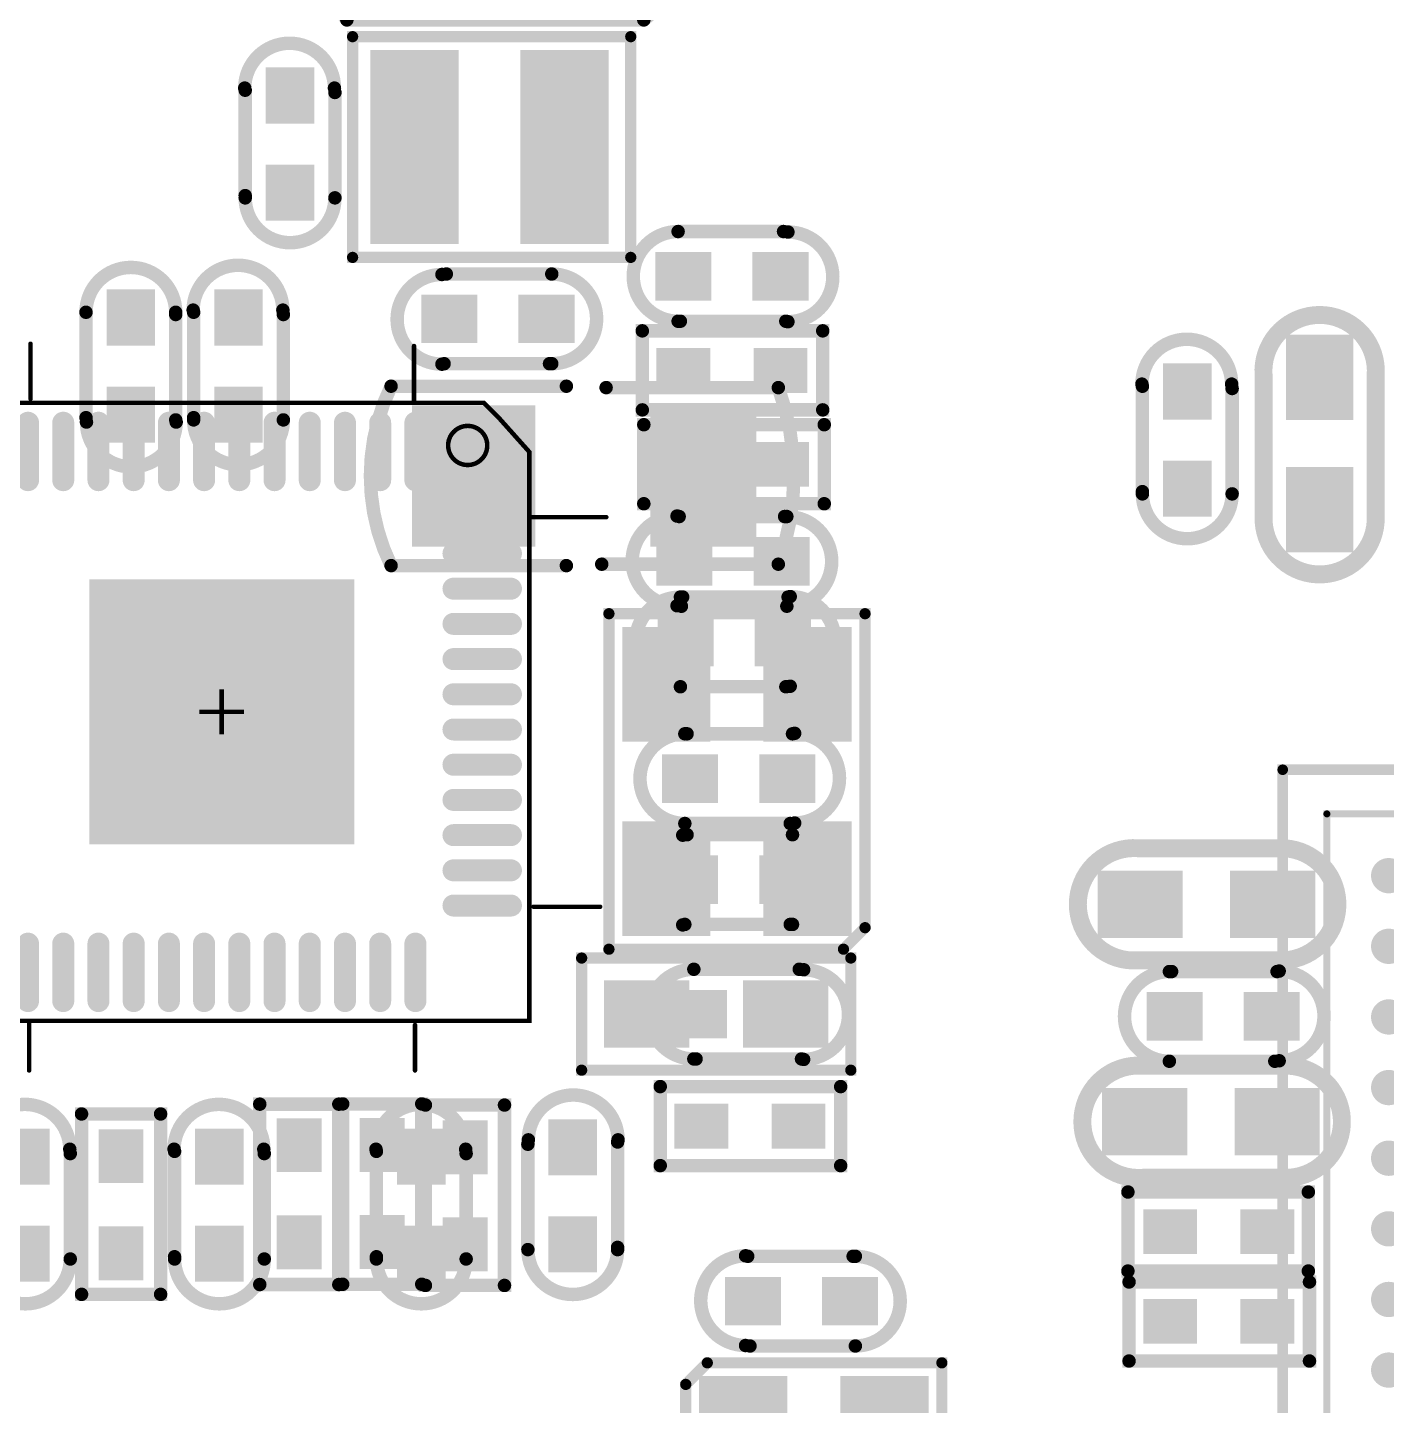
# Model space of a CAD drawing. Extents: x 68 to 180, y 55 to 144.
# Drawn here: x 100.83 to 116.22, y 100.97 to 116.57 of the extents above; entities that cross this region are included whole.
import ezdxf

# ---------------------------------------------------------------- set-up
doc = ezdxf.new("R2010")
doc.units = 0
doc.header["$MEASUREMENT"] = 0
doc.layers.get('0').update_dxf_attribs({"linetype": 'CONTINUOUS'})
for name, color, linetype in [('DRIL_NPLTE_THRU_01', 16, 'CONTINUOUS'), ('DRIL_NPLTE_THRU_02', 4, 'CONTINUOUS'), ('DRIL_NPLTE_THRU_03', 96, 'CONTINUOUS'), ('DRIL_NPLTE_THRU_04', 136, 'CONTINUOUS'), ('DRIL_NPLTE_THRU_05', 34, 'CONTINUOUS'), ('DRIL_NPLTE_THRU_06', 176, 'CONTINUOUS'), ('DRIL_PLTE_THRU_01', 16, 'CONTINUOUS'), ('DRIL_PLTE_THRU_02', 4, 'CONTINUOUS'), ('DRIL_PLTE_THRU_03', 96, 'CONTINUOUS'), ('DRIL_PLTE_THRU_04', 136, 'CONTINUOUS'), ('DRIL_PLTE_THRU_05', 34, 'CONTINUOUS'), ('DRIL_PLTE_THRU_06', 176, 'CONTINUOUS'), ('DRIL_SYMBOL', 2, 'CONTINUOUS'), ('PADS_BOT', 5, 'CONTINUOUS'), ('PADS_INNER', 1, 'CONTINUOUS'), ('PADS_TOP', 1, 'CONTINUOUS'), ('PART_BOT_2DLINE_00', 253, 'CONTINUOUS'), ('PART_TOP_2DLINE_00', 67, 'CONTINUOUS'), ('PART_TOP_2DLINE_01', 67, 'CONTINUOUS')]:
    doc.layers.add(name, color=color, linetype=linetype)

# ---------------------------------------------------------------- blocks, each defined once
blk = doc.blocks.new('SMOOTH_0$08001')
at = {"const_width": 0.040005}
blk.add_lwpolyline([(-0.020002, 0, 1), (0.020002, 0, 1)], format="xyb", close=True, dxfattribs=at)
blk = doc.blocks.new('SMOOTH_0$12')
at = {"const_width": 0.06}
blk.add_lwpolyline([(-0.03, 0, 1), (0.03, 0, 1)], format="xyb", close=True, dxfattribs=at)
blk = doc.blocks.new('PART_BODY_TOP_5730')
at = {"layer": 'PART_TOP_2DLINE_00', "const_width": 0.12}
blk.add_lwpolyline([(-10, 10), (10, 10), (10, -10), (-10, -10)], close=True, dxfattribs=at)
at = {"layer": 'PART_TOP_2DLINE_01', "const_width": 0.08}
blk.add_lwpolyline([(-9.5, -9.5), (-9.5, 9.5), (9.5, 9.5), (9.5, -9.5)], close=True, dxfattribs=at)
at = {"layer": 'PART_TOP_2DLINE_00'}
blk.add_blockref('SMOOTH_0$12', (10, -10), dxfattribs=at)
at = {"layer": 'PART_TOP_2DLINE_01'}
blk.add_blockref('SMOOTH_0$08001', (9.5, -9.5), dxfattribs=at)
blk = doc.blocks.new('DRIL_HOLE_0')
blk.add_lwpolyline([(0, 0, 1), (0, 0, 1)], format="xyb", close=True)
blk = doc.blocks.new('PAD_0')
blk.add_lwpolyline([(0, 0, 1), (0, 0, 1)], format="xyb", close=True)
blk = doc.blocks.new('PAD_2')
at = {"const_width": 0.2}
blk.add_lwpolyline([(0, -0.1, 1), (0, 0.1, 1)], format="xyb", close=True, dxfattribs=at)
blk = doc.blocks.new('STK_TOP_13')
at = {"layer": 'DRIL_NPLTE_THRU_01'}
blk.add_blockref('DRIL_HOLE_0', (0, 0), dxfattribs=at)
at = {"layer": 'DRIL_NPLTE_THRU_02'}
blk.add_blockref('DRIL_HOLE_0', (0, 0), dxfattribs=at)
at = {"layer": 'DRIL_NPLTE_THRU_03'}
blk.add_blockref('DRIL_HOLE_0', (0, 0), dxfattribs=at)
at = {"layer": 'DRIL_NPLTE_THRU_04'}
blk.add_blockref('DRIL_HOLE_0', (0, 0), dxfattribs=at)
at = {"layer": 'DRIL_NPLTE_THRU_05'}
blk.add_blockref('DRIL_HOLE_0', (0, 0), dxfattribs=at)
at = {"layer": 'DRIL_NPLTE_THRU_06'}
blk.add_blockref('DRIL_HOLE_0', (0, 0), dxfattribs=at)
at = {"layer": 'PADS_BOT'}
blk.add_blockref('PAD_0', (0, 0), dxfattribs=at)
at = {"layer": 'PADS_INNER'}
blk.add_blockref('PAD_0', (0, 0), dxfattribs=at)
at = {"layer": 'PADS_TOP'}
blk.add_blockref('PAD_2', (0, 0), dxfattribs=at)
blk = doc.blocks.new('SYM_TOP_13')
for name, p in [('PART_BODY_TOP_5730', (0, 0)), ('STK_TOP_13', (8.8, -3.2)), ('STK_TOP_13', (8.8, -4)), ('STK_TOP_13', (8.8, -4.8)), ('STK_TOP_13', (8.8, -5.6)), ('STK_TOP_13', (8.8, -6.4)), ('STK_TOP_13', (8.8, -7.2)), ('STK_TOP_13', (8.8, -8)), ('STK_TOP_13', (8.8, -8.8))]:
    blk.add_blockref(name, p)
blk = doc.blocks.new('PART_TOP_11')
blk.add_blockref('SYM_TOP_13', (0, 0))
blk = doc.blocks.new('SMOOTH_0$2032')
at = {"const_width": 0.1016}
blk.add_lwpolyline([(-0.0508, 0, 1), (0.0508, 0, 1)], format="xyb", close=True, dxfattribs=at)
blk = doc.blocks.new('PART_BODY_BOT_5734')
at = {"layer": 'PART_BOT_2DLINE_00', "const_width": 0.2032}
blk.add_lwpolyline([(-0.025146, 0.635), (1.575054, 0.635, -1.036434944), (1.575054, -0.635), (-0.025146, -0.635, -1.07236871)], format="xyb", close=True, dxfattribs=at)
at = {"layer": 'PART_BOT_2DLINE_00'}
for p in [(-0.025146, 0.635), (1.575054, 0.635), (-0.025146, -0.635), (1.575054, -0.635)]:
    blk.add_blockref('SMOOTH_0$2032', p, dxfattribs=at)
blk = doc.blocks.new('PAD_7')
at = {"const_width": 0.762}
blk.add_lwpolyline([(-0.4826, 0), (0.4826, 0)], dxfattribs=at)
blk = doc.blocks.new('STK_BOT_19')
at = {"layer": 'DRIL_PLTE_THRU_01'}
blk.add_blockref('DRIL_HOLE_0', (0, 0), dxfattribs=at)
at = {"layer": 'DRIL_PLTE_THRU_02'}
blk.add_blockref('DRIL_HOLE_0', (0, 0), dxfattribs=at)
at = {"layer": 'DRIL_PLTE_THRU_03'}
blk.add_blockref('DRIL_HOLE_0', (0, 0), dxfattribs=at)
at = {"layer": 'DRIL_PLTE_THRU_04'}
blk.add_blockref('DRIL_HOLE_0', (0, 0), dxfattribs=at)
at = {"layer": 'DRIL_PLTE_THRU_05'}
blk.add_blockref('DRIL_HOLE_0', (0, 0), dxfattribs=at)
at = {"layer": 'DRIL_PLTE_THRU_06'}
blk.add_blockref('DRIL_HOLE_0', (0, 0), dxfattribs=at)
at = {"layer": 'PADS_BOT'}
blk.add_blockref('PAD_7', (0, 0), dxfattribs=at)
at = {"layer": 'PADS_INNER'}
blk.add_blockref('PAD_0', (0, 0), dxfattribs=at)
at = {"layer": 'PADS_TOP'}
blk.add_blockref('PAD_0', (0, 0), dxfattribs=at)
blk = doc.blocks.new('SYM_BOT_17')
for name, p in [('PART_BODY_BOT_5734', (0, 0)), ('STK_BOT_19', (0, 0)), ('STK_BOT_19', (1.500124, 0))]:
    blk.add_blockref(name, p)
blk = doc.blocks.new('PART_BOT_30')
blk.add_blockref('SYM_BOT_17', (0, 0))
blk = doc.blocks.new('PART_BOT_48')
blk.add_blockref('SYM_BOT_17', (0, 0))
blk = doc.blocks.new('SMOOTH_0$1524')
at = {"const_width": 0.0762}
blk.add_lwpolyline([(-0.0381, 0, 1), (0.0381, 0, 1)], format="xyb", close=True, dxfattribs=at)
blk = doc.blocks.new('PART_BODY_BOT_5737')
at = {"layer": 'PART_BOT_2DLINE_00', "const_width": 0.1524}
blk.add_lwpolyline([(-1.750822, 0.96266), (1.61183, 0.96266, -0.486113236), (1.61183, -0.94234), (-1.750822, -0.94234, -0.348726164)], format="xyb", close=True, dxfattribs=at)
at = {"layer": 'PART_BOT_2DLINE_00'}
for p in [(-1.750822, 0.96266), (1.61183, 0.96266), (-1.750822, -0.94234), (1.61183, -0.94234)]:
    blk.add_blockref('SMOOTH_0$1524', p, dxfattribs=at)
blk = doc.blocks.new('PAD_8')
at = {"const_width": 0.999998}
blk.add_lwpolyline([(-0.649986, 0), (0.649986, 0)], dxfattribs=at)
blk = doc.blocks.new('STK_BOT_21')
at = {"layer": 'DRIL_PLTE_THRU_01'}
blk.add_blockref('DRIL_HOLE_0', (0, 0), dxfattribs=at)
at = {"layer": 'DRIL_PLTE_THRU_02'}
blk.add_blockref('DRIL_HOLE_0', (0, 0), dxfattribs=at)
at = {"layer": 'DRIL_PLTE_THRU_03'}
blk.add_blockref('DRIL_HOLE_0', (0, 0), dxfattribs=at)
at = {"layer": 'DRIL_PLTE_THRU_04'}
blk.add_blockref('DRIL_HOLE_0', (0, 0), dxfattribs=at)
at = {"layer": 'DRIL_PLTE_THRU_05'}
blk.add_blockref('DRIL_HOLE_0', (0, 0), dxfattribs=at)
at = {"layer": 'DRIL_PLTE_THRU_06'}
blk.add_blockref('DRIL_HOLE_0', (0, 0), dxfattribs=at)
at = {"layer": 'PADS_BOT', "rotation": 90}
blk.add_blockref('PAD_8', (0, 0), dxfattribs=at)
at = {"layer": 'PADS_INNER'}
blk.add_blockref('PAD_0', (0, 0), dxfattribs=at)
at = {"layer": 'PADS_TOP'}
blk.add_blockref('PAD_0', (0, 0), dxfattribs=at)
blk = doc.blocks.new('SYM_BOT_20')
for name, p in [('STK_BOT_21', (-1.050036, 0.004572)), ('STK_BOT_21', (1.050036, 0.004572)), ('PART_BODY_BOT_5737', (0, 0))]:
    blk.add_blockref(name, p)
blk = doc.blocks.new('PART_BOT_54')
blk.add_blockref('SYM_BOT_20', (0, 0))
blk = doc.blocks.new('SMOOTH_0$127')
at = {"const_width": 0.0635}
blk.add_lwpolyline([(-0.03175, 0, 1), (0.03175, 0, 1)], format="xyb", close=True, dxfattribs=at)
blk = doc.blocks.new('PART_BODY_BOT_5740')
at = {"layer": 'PART_BOT_2DLINE_00', "const_width": 0.127}
blk.add_lwpolyline([(-1.6, 1.25), (1.55, 1.25), (1.55, -1.25), (-1.6, -1.25)], close=True, dxfattribs=at)
at = {"layer": 'PART_BOT_2DLINE_00'}
for p in [(-1.6, 1.25), (1.55, 1.25), (-1.6, -1.25), (1.55, -1.25)]:
    blk.add_blockref('SMOOTH_0$127', p, dxfattribs=at)
blk = doc.blocks.new('PAD_9')
at = {"const_width": 1}
blk.add_lwpolyline([(-1.1, 0), (1.1, 0)], dxfattribs=at)
blk = doc.blocks.new('STK_BOT_25')
at = {"layer": 'DRIL_NPLTE_THRU_01'}
blk.add_blockref('DRIL_HOLE_0', (0, 0), dxfattribs=at)
at = {"layer": 'DRIL_NPLTE_THRU_02'}
blk.add_blockref('DRIL_HOLE_0', (0, 0), dxfattribs=at)
at = {"layer": 'DRIL_NPLTE_THRU_03'}
blk.add_blockref('DRIL_HOLE_0', (0, 0), dxfattribs=at)
at = {"layer": 'DRIL_NPLTE_THRU_04'}
blk.add_blockref('DRIL_HOLE_0', (0, 0), dxfattribs=at)
at = {"layer": 'DRIL_NPLTE_THRU_05'}
blk.add_blockref('DRIL_HOLE_0', (0, 0), dxfattribs=at)
at = {"layer": 'DRIL_NPLTE_THRU_06'}
blk.add_blockref('DRIL_HOLE_0', (0, 0), dxfattribs=at)
at = {"layer": 'PADS_BOT', "rotation": 90}
blk.add_blockref('PAD_9', (0, 0), dxfattribs=at)
at = {"layer": 'PADS_INNER'}
blk.add_blockref('PAD_0', (0, 0), dxfattribs=at)
at = {"layer": 'PADS_TOP'}
blk.add_blockref('PAD_0', (0, 0), dxfattribs=at)
blk = doc.blocks.new('SYM_BOT_23')
for name, p in [('STK_BOT_25', (-0.85, 0)), ('STK_BOT_25', (0.85, 0)), ('PART_BODY_BOT_5740', (0, 0))]:
    blk.add_blockref(name, p)
blk = doc.blocks.new('PART_BOT_56')
blk.add_blockref('SYM_BOT_23', (0, 0))
blk = doc.blocks.new('SMOOTH_0$0508')
at = {"const_width": 0.0254}
blk.add_lwpolyline([(-0.0127, 0, 1), (0.0127, 0, 1)], format="xyb", close=True, dxfattribs=at)
blk = doc.blocks.new('PART_BODY_TOP_5766')
at = {"layer": 'PART_TOP_2DLINE_00', "const_width": 0.0508}
for points in [[(-2.189, 3.545), (-2.189, 4.061)], [(2.181, 3.534), (2.181, 4.061)], [(-3.532, 2.207), (-4.286, 2.207)], [(3.491, 2.206), (4.237, 2.206)], [(-3.509, -2.206), (-4.355, -2.206)], [(3.567, -2.236), (4.288, -2.236)], [(-2.178, -3.505), (-2.178, -4.144)], [(2.165, -3.546), (2.165, -4.17)]]:
    blk.add_lwpolyline(points, dxfattribs=at)
blk.add_lwpolyline([(-2.969, -3.5), (3.5, -3.5), (3.5, 3.5), (-3.483, 3.5), (-3.483, -2.945), (-3.139, -3.33)], close=True, dxfattribs=at)
blk.add_lwpolyline([(-3.007, -3.018, 1), (-2.564, -3.018, 1)], format="xyb", close=True, dxfattribs=at)
at = {"layer": 'PART_TOP_2DLINE_00'}
for p in [(-2.189, 4.061), (2.181, 4.061), (-3.483, 3.5), (-2.189, 3.545), (2.181, 3.534), (3.5, 3.5), (-4.286, 2.207), (-3.532, 2.207), (3.491, 2.206), (4.237, 2.206), (-4.355, -2.206), (-3.509, -2.206), (3.567, -2.236), (4.288, -2.236), (-3.483, -2.945), (-3.139, -3.33), (-2.969, -3.5), (-2.178, -3.505), (2.165, -3.546), (3.5, -3.5), (-2.178, -4.144), (2.165, -4.17)]:
    blk.add_blockref('SMOOTH_0$0508', p, dxfattribs=at)
blk = doc.blocks.new('PAD_51')
at = {"const_width": 0.12446}
blk.add_lwpolyline([(-0.32554, -0.06223), (0.32554, -0.06223, 1), (0.32554, 0.06223), (-0.32554, 0.06223, 1)], format="xyb", close=True, dxfattribs=at)
blk = doc.blocks.new('STK_TOP_71')
at = {"layer": 'DRIL_NPLTE_THRU_01'}
blk.add_blockref('DRIL_HOLE_0', (0, 0), dxfattribs=at)
at = {"layer": 'DRIL_NPLTE_THRU_02'}
blk.add_blockref('DRIL_HOLE_0', (0, 0), dxfattribs=at)
at = {"layer": 'DRIL_NPLTE_THRU_03'}
blk.add_blockref('DRIL_HOLE_0', (0, 0), dxfattribs=at)
at = {"layer": 'DRIL_NPLTE_THRU_04'}
blk.add_blockref('DRIL_HOLE_0', (0, 0), dxfattribs=at)
at = {"layer": 'DRIL_NPLTE_THRU_05'}
blk.add_blockref('DRIL_HOLE_0', (0, 0), dxfattribs=at)
at = {"layer": 'DRIL_NPLTE_THRU_06'}
blk.add_blockref('DRIL_HOLE_0', (0, 0), dxfattribs=at)
at = {"layer": 'PADS_BOT'}
blk.add_blockref('PAD_0', (0, 0), dxfattribs=at)
at = {"layer": 'PADS_INNER'}
blk.add_blockref('PAD_0', (0, 0), dxfattribs=at)
at = {"layer": 'PADS_TOP', "rotation": 90}
blk.add_blockref('PAD_51', (0, 0), dxfattribs=at)
blk = doc.blocks.new('STK_TOP_70')
at = {"layer": 'DRIL_NPLTE_THRU_01'}
blk.add_blockref('DRIL_HOLE_0', (0, 0), dxfattribs=at)
at = {"layer": 'DRIL_NPLTE_THRU_02'}
blk.add_blockref('DRIL_HOLE_0', (0, 0), dxfattribs=at)
at = {"layer": 'DRIL_NPLTE_THRU_03'}
blk.add_blockref('DRIL_HOLE_0', (0, 0), dxfattribs=at)
at = {"layer": 'DRIL_NPLTE_THRU_04'}
blk.add_blockref('DRIL_HOLE_0', (0, 0), dxfattribs=at)
at = {"layer": 'DRIL_NPLTE_THRU_05'}
blk.add_blockref('DRIL_HOLE_0', (0, 0), dxfattribs=at)
at = {"layer": 'DRIL_NPLTE_THRU_06'}
blk.add_blockref('DRIL_HOLE_0', (0, 0), dxfattribs=at)
at = {"layer": 'PADS_BOT'}
blk.add_blockref('PAD_0', (0, 0), dxfattribs=at)
at = {"layer": 'PADS_INNER'}
blk.add_blockref('PAD_0', (0, 0), dxfattribs=at)
at = {"layer": 'PADS_TOP'}
blk.add_blockref('PAD_51', (0, 0), dxfattribs=at)
blk = doc.blocks.new('DRIL_SYMBOL_1')
at = {"layer": 'DRIL_SYMBOL', "const_width": 0.0508}
for points in [[(0, -0.254), (0, 0.254)], [(-0.254, 0), (0.254, 0)]]:
    blk.add_lwpolyline(points, dxfattribs=at)
blk = doc.blocks.new('DRIL_HOLE_1')
at = {"const_width": 0.5}
blk.add_lwpolyline([(-0.25, 0, 1), (0.25, 0, 1)], format="xyb", close=True, dxfattribs=at)
blk.add_blockref('DRIL_SYMBOL_1', (0, 0))
blk = doc.blocks.new('PAD_52')
at = {"const_width": 3}
blk.add_lwpolyline([(-1.5, 0), (1.5, 0)], dxfattribs=at)
blk = doc.blocks.new('STK_TOP_72')
at = {"layer": 'DRIL_PLTE_THRU_01'}
blk.add_blockref('DRIL_HOLE_1', (0, 0), dxfattribs=at)
at = {"layer": 'DRIL_PLTE_THRU_02'}
blk.add_blockref('DRIL_HOLE_1', (0, 0), dxfattribs=at)
at = {"layer": 'DRIL_PLTE_THRU_03'}
blk.add_blockref('DRIL_HOLE_1', (0, 0), dxfattribs=at)
at = {"layer": 'DRIL_PLTE_THRU_04'}
blk.add_blockref('DRIL_HOLE_1', (0, 0), dxfattribs=at)
at = {"layer": 'DRIL_PLTE_THRU_05'}
blk.add_blockref('DRIL_HOLE_1', (0, 0), dxfattribs=at)
at = {"layer": 'DRIL_PLTE_THRU_06'}
blk.add_blockref('DRIL_HOLE_1', (0, 0), dxfattribs=at)
at = {"layer": 'PADS_BOT'}
blk.add_blockref('PAD_52', (0, 0), dxfattribs=at)
at = {"layer": 'PADS_INNER'}
blk.add_blockref('PAD_52', (0, 0), dxfattribs=at)
at = {"layer": 'PADS_TOP'}
blk.add_blockref('PAD_52', (0, 0), dxfattribs=at)
blk = doc.blocks.new('SYM_TOP_49')
for name, p in [('PART_BODY_TOP_5766', (0, 0)), ('STK_TOP_71', (-2.19329, 2.95)), ('STK_TOP_71', (-1.79451, 2.95)), ('STK_TOP_71', (-1.39573, 2.95)), ('STK_TOP_71', (-0.99695, 2.95)), ('STK_TOP_71', (-0.59817, 2.95)), ('STK_TOP_71', (-0.19939, 2.95)), ('STK_TOP_71', (0.19939, 2.95)), ('STK_TOP_71', (0.59817, 2.95)), ('STK_TOP_71', (0.99695, 2.95)), ('STK_TOP_71', (1.39573, 2.95)), ('STK_TOP_71', (1.79451, 2.95)), ('STK_TOP_71', (2.19329, 2.95)), ('STK_TOP_70', (-2.95, 2.19329)), ('STK_TOP_70', (2.95, 2.19329)), ('STK_TOP_70', (-2.95, 1.79451)), ('STK_TOP_70', (2.95, 1.79451)), ('STK_TOP_70', (-2.95, 1.39573)), ('STK_TOP_72', (0, 0)), ('STK_TOP_70', (2.95, 1.39573)), ('STK_TOP_70', (-2.95, 0.99695)), ('STK_TOP_70', (2.95, 0.99695)), ('STK_TOP_70', (-2.95, 0.59817)), ('STK_TOP_70', (2.95, 0.59817)), ('STK_TOP_70', (-2.95, 0.19939)), ('STK_TOP_70', (2.95, 0.19939)), ('STK_TOP_70', (-2.95, -0.19939)), ('STK_TOP_70', (2.95, -0.19939)), ('STK_TOP_70', (-2.95, -0.59817)), ('STK_TOP_70', (2.95, -0.59817)), ('STK_TOP_70', (-2.95, -0.99695)), ('STK_TOP_70', (2.95, -0.99695)), ('STK_TOP_70', (-2.95, -1.39573)), ('STK_TOP_70', (2.95, -1.39573)), ('STK_TOP_70', (-2.95, -1.79451)), ('STK_TOP_70', (2.95, -1.79451)), ('STK_TOP_70', (-2.95, -2.19329)), ('STK_TOP_70', (2.95, -2.19329)), ('STK_TOP_71', (-2.19329, -2.95)), ('STK_TOP_71', (-1.79451, -2.95)), ('STK_TOP_71', (-1.39573, -2.95)), ('STK_TOP_71', (-0.99695, -2.95)), ('STK_TOP_71', (-0.59817, -2.95)), ('STK_TOP_71', (-0.19939, -2.95)), ('STK_TOP_71', (0.19939, -2.95)), ('STK_TOP_71', (0.59817, -2.95)), ('STK_TOP_71', (0.99695, -2.95)), ('STK_TOP_71', (1.39573, -2.95)), ('STK_TOP_71', (1.79451, -2.95)), ('STK_TOP_71', (2.19329, -2.95))]:
    blk.add_blockref(name, p)
blk = doc.blocks.new('PART_TOP_98')
blk.add_blockref('SYM_TOP_49', (0, 0))
blk = doc.blocks.new('PART_BODY_BOT_5731')
at = {"layer": 'PART_BOT_2DLINE_00', "const_width": 0.152}
blk.add_lwpolyline([(-1.028, -0.449), (-1.028, 0.446), (1.015, 0.446), (1.015, -0.449)], close=True, dxfattribs=at)
at = {"layer": 'PART_BOT_2DLINE_00'}
for p in [(-1.028, 0.446), (1.015, 0.446), (-1.028, -0.449), (1.015, -0.449)]:
    blk.add_blockref('SMOOTH_0$1524', p, dxfattribs=at)
blk = doc.blocks.new('PAD_1')
at = {"const_width": 0.508}
blk.add_lwpolyline([(-0.305, 0), (0.305, 0)], dxfattribs=at)
blk = doc.blocks.new('STK_BOT_14')
at = {"layer": 'DRIL_PLTE_THRU_01'}
blk.add_blockref('DRIL_HOLE_0', (0, 0), dxfattribs=at)
at = {"layer": 'DRIL_PLTE_THRU_02'}
blk.add_blockref('DRIL_HOLE_0', (0, 0), dxfattribs=at)
at = {"layer": 'DRIL_PLTE_THRU_03'}
blk.add_blockref('DRIL_HOLE_0', (0, 0), dxfattribs=at)
at = {"layer": 'DRIL_PLTE_THRU_04'}
blk.add_blockref('DRIL_HOLE_0', (0, 0), dxfattribs=at)
at = {"layer": 'DRIL_PLTE_THRU_05'}
blk.add_blockref('DRIL_HOLE_0', (0, 0), dxfattribs=at)
at = {"layer": 'DRIL_PLTE_THRU_06'}
blk.add_blockref('DRIL_HOLE_0', (0, 0), dxfattribs=at)
at = {"layer": 'PADS_BOT'}
blk.add_blockref('PAD_1', (0, 0), dxfattribs=at)
at = {"layer": 'PADS_INNER'}
blk.add_blockref('PAD_0', (0, 0), dxfattribs=at)
at = {"layer": 'PADS_TOP'}
blk.add_blockref('PAD_0', (0, 0), dxfattribs=at)
blk = doc.blocks.new('SYM_BOT_14')
for name, p in [('PART_BODY_BOT_5731', (0, 0)), ('STK_BOT_14', (-0.55, 0)), ('STK_BOT_14', (0.55, 0))]:
    blk.add_blockref(name, p)
blk = doc.blocks.new('PART_BOT_121')
blk.add_blockref('SYM_BOT_14', (0, 0))
blk = doc.blocks.new('PART_BODY_TOP_5731')
at = {"layer": 'PART_TOP_2DLINE_00', "const_width": 0.152}
blk.add_lwpolyline([(-1.028, -0.449), (-1.028, 0.446), (1.015, 0.446), (1.015, -0.449)], close=True, dxfattribs=at)
at = {"layer": 'PART_TOP_2DLINE_00'}
for p in [(-1.028, 0.446), (1.015, 0.446), (-1.028, -0.449), (1.015, -0.449)]:
    blk.add_blockref('SMOOTH_0$1524', p, dxfattribs=at)
blk = doc.blocks.new('STK_TOP_14')
at = {"layer": 'DRIL_PLTE_THRU_01'}
blk.add_blockref('DRIL_HOLE_0', (0, 0), dxfattribs=at)
at = {"layer": 'DRIL_PLTE_THRU_02'}
blk.add_blockref('DRIL_HOLE_0', (0, 0), dxfattribs=at)
at = {"layer": 'DRIL_PLTE_THRU_03'}
blk.add_blockref('DRIL_HOLE_0', (0, 0), dxfattribs=at)
at = {"layer": 'DRIL_PLTE_THRU_04'}
blk.add_blockref('DRIL_HOLE_0', (0, 0), dxfattribs=at)
at = {"layer": 'DRIL_PLTE_THRU_05'}
blk.add_blockref('DRIL_HOLE_0', (0, 0), dxfattribs=at)
at = {"layer": 'DRIL_PLTE_THRU_06'}
blk.add_blockref('DRIL_HOLE_0', (0, 0), dxfattribs=at)
at = {"layer": 'PADS_BOT'}
blk.add_blockref('PAD_0', (0, 0), dxfattribs=at)
at = {"layer": 'PADS_INNER'}
blk.add_blockref('PAD_0', (0, 0), dxfattribs=at)
at = {"layer": 'PADS_TOP'}
blk.add_blockref('PAD_1', (0, 0), dxfattribs=at)
blk = doc.blocks.new('SYM_TOP_14')
for name, p in [('PART_BODY_TOP_5731', (0, 0)), ('STK_TOP_14', (-0.55, 0)), ('STK_TOP_14', (0.55, 0))]:
    blk.add_blockref(name, p)
blk = doc.blocks.new('PART_TOP_122')
blk.add_blockref('SYM_TOP_14', (0, 0))
blk = doc.blocks.new('PART_TOP_123')
blk.add_blockref('SYM_TOP_14', (0, 0))
blk = doc.blocks.new('PART_TOP_125')
blk.add_blockref('SYM_TOP_14', (0, 0))
blk = doc.blocks.new('PART_TOP_126')
blk.add_blockref('SYM_TOP_14', (0, 0))
blk = doc.blocks.new('PART_TOP_127')
blk.add_blockref('SYM_TOP_14', (0, 0))
blk = doc.blocks.new('PART_BOT_165')
blk.add_blockref('SYM_BOT_14', (0, 0))
blk = doc.blocks.new('PART_BOT_177')
blk.add_blockref('SYM_BOT_14', (0, 0))
blk = doc.blocks.new('PART_BODY_BOT_5768')
at = {"layer": 'PART_BOT_2DLINE_00', "const_width": 0.127}
blk.add_lwpolyline([(-1.524, 0.635), (1.524, 0.635), (1.524, -0.635), (-1.524, -0.635)], close=True, dxfattribs=at)
at = {"layer": 'PART_BOT_2DLINE_00'}
for p in [(-1.524, 0.635), (1.524, 0.635), (-1.524, -0.635), (1.524, -0.635)]:
    blk.add_blockref('SMOOTH_0$127', p, dxfattribs=at)
blk = doc.blocks.new('SYM_BOT_51')
for name, p in [('PART_BODY_BOT_5768', (0, 0)), ('STK_BOT_19', (-0.7874, 0)), ('STK_BOT_19', (0.7874, 0))]:
    blk.add_blockref(name, p)
blk = doc.blocks.new('PART_BOT_220')
blk.add_blockref('SYM_BOT_51', (0, 0))
blk = doc.blocks.new('PART_BODY_TOP_5776')
at = {"layer": 'PART_TOP_2DLINE_00', "const_width": 0.127}
blk.add_lwpolyline([(-0.8, 2.25), (-0.8, -0.406), (-0.556, -0.65), (3, -0.65), (3, 2.25)], close=True, dxfattribs=at)
at = {"layer": 'PART_TOP_2DLINE_00'}
for p in [(-0.8, 2.25), (3, 2.25), (-0.8, -0.406), (-0.556, -0.65), (3, -0.65)]:
    blk.add_blockref('SMOOTH_0$127', p, dxfattribs=at)
blk = doc.blocks.new('STK_TOP_82')
at = {"layer": 'DRIL_NPLTE_THRU_01'}
blk.add_blockref('DRIL_HOLE_0', (0, 0), dxfattribs=at)
at = {"layer": 'DRIL_NPLTE_THRU_02'}
blk.add_blockref('DRIL_HOLE_0', (0, 0), dxfattribs=at)
at = {"layer": 'DRIL_NPLTE_THRU_03'}
blk.add_blockref('DRIL_HOLE_0', (0, 0), dxfattribs=at)
at = {"layer": 'DRIL_NPLTE_THRU_04'}
blk.add_blockref('DRIL_HOLE_0', (0, 0), dxfattribs=at)
at = {"layer": 'DRIL_NPLTE_THRU_05'}
blk.add_blockref('DRIL_HOLE_0', (0, 0), dxfattribs=at)
at = {"layer": 'DRIL_NPLTE_THRU_06'}
blk.add_blockref('DRIL_HOLE_0', (0, 0), dxfattribs=at)
at = {"layer": 'PADS_BOT'}
blk.add_blockref('PAD_0', (0, 0), dxfattribs=at)
at = {"layer": 'PADS_INNER'}
blk.add_blockref('PAD_0', (0, 0), dxfattribs=at)
at = {"layer": 'PADS_TOP'}
blk.add_blockref('PAD_8', (0, 0), dxfattribs=at)
blk = doc.blocks.new('SYM_TOP_59')
for name, p in [('PART_BODY_TOP_5776', (0, 0)), ('STK_TOP_82', (0, 1.6)), ('STK_TOP_82', (2.2, 1.6)), ('STK_TOP_82', (0, 0)), ('STK_TOP_82', (2.2, 0))]:
    blk.add_blockref(name, p)
blk = doc.blocks.new('PART_TOP_232')
blk.add_blockref('SYM_TOP_59', (0, 0))
blk = doc.blocks.new('PART_BODY_BOT_5792')
at = {"layer": 'PART_BOT_2DLINE_00', "const_width": 0.1524}
for points in [[(-0.6096, -0.508, -1), (-0.6096, 0.508)], [(0.633804, 0.502572, -1), (0.633804, -0.513428)]]:
    blk.add_lwpolyline(points, format="xyb", dxfattribs=at)
for points in [[(-0.6096, 0.508), (0.5842, 0.508)], [(-0.5842, -0.508), (0.6096, -0.508)]]:
    blk.add_lwpolyline(points, dxfattribs=at)
at = {"layer": 'PART_BOT_2DLINE_00'}
for p in [(-0.6096, 0.508), (-0.6096, 0.508), (0.5842, 0.508), (0.633804, 0.502572), (-0.6096, -0.508), (-0.5842, -0.508), (0.6096, -0.508), (0.633804, -0.513428)]:
    blk.add_blockref('SMOOTH_0$1524', p, dxfattribs=at)
blk = doc.blocks.new('PAD_79')
at = {"const_width": 0.55}
blk.add_lwpolyline([(-0.3175, 0), (0.3175, 0)], dxfattribs=at)
blk = doc.blocks.new('STK_BOT_110')
at = {"layer": 'DRIL_PLTE_THRU_01'}
blk.add_blockref('DRIL_HOLE_0', (0, 0), dxfattribs=at)
at = {"layer": 'DRIL_PLTE_THRU_02'}
blk.add_blockref('DRIL_HOLE_0', (0, 0), dxfattribs=at)
at = {"layer": 'DRIL_PLTE_THRU_03'}
blk.add_blockref('DRIL_HOLE_0', (0, 0), dxfattribs=at)
at = {"layer": 'DRIL_PLTE_THRU_04'}
blk.add_blockref('DRIL_HOLE_0', (0, 0), dxfattribs=at)
at = {"layer": 'DRIL_PLTE_THRU_05'}
blk.add_blockref('DRIL_HOLE_0', (0, 0), dxfattribs=at)
at = {"layer": 'DRIL_PLTE_THRU_06'}
blk.add_blockref('DRIL_HOLE_0', (0, 0), dxfattribs=at)
at = {"layer": 'PADS_BOT'}
blk.add_blockref('PAD_79', (0, 0), dxfattribs=at)
at = {"layer": 'PADS_INNER'}
blk.add_blockref('PAD_0', (0, 0), dxfattribs=at)
at = {"layer": 'PADS_TOP'}
blk.add_blockref('PAD_0', (0, 0), dxfattribs=at)
blk = doc.blocks.new('SYM_BOT_75')
for name, p in [('PART_BODY_BOT_5792', (0, 0)), ('STK_BOT_110', (-0.55, 0)), ('STK_BOT_110', (0.55, 0))]:
    blk.add_blockref(name, p)
blk = doc.blocks.new('PART_BOT_367')
blk.add_blockref('SYM_BOT_75', (0, 0))
blk = doc.blocks.new('PART_BOT_368')
blk.add_blockref('SYM_BOT_75', (0, 0))
blk = doc.blocks.new('PART_BOT_369')
blk.add_blockref('SYM_BOT_75', (0, 0))
blk = doc.blocks.new('PART_BODY_TOP_5792')
at = {"layer": 'PART_TOP_2DLINE_00', "const_width": 0.1524}
for points in [[(-0.6096, -0.508, -1), (-0.6096, 0.508)], [(0.633804, 0.502572, -1), (0.633804, -0.513428)]]:
    blk.add_lwpolyline(points, format="xyb", dxfattribs=at)
for points in [[(-0.6096, 0.508), (0.5842, 0.508)], [(-0.5842, -0.508), (0.6096, -0.508)]]:
    blk.add_lwpolyline(points, dxfattribs=at)
at = {"layer": 'PART_TOP_2DLINE_00'}
for p in [(-0.6096, 0.508), (-0.6096, 0.508), (0.5842, 0.508), (0.633804, 0.502572), (-0.6096, -0.508), (-0.5842, -0.508), (0.6096, -0.508), (0.633804, -0.513428)]:
    blk.add_blockref('SMOOTH_0$1524', p, dxfattribs=at)
blk = doc.blocks.new('STK_TOP_110')
at = {"layer": 'DRIL_PLTE_THRU_01'}
blk.add_blockref('DRIL_HOLE_0', (0, 0), dxfattribs=at)
at = {"layer": 'DRIL_PLTE_THRU_02'}
blk.add_blockref('DRIL_HOLE_0', (0, 0), dxfattribs=at)
at = {"layer": 'DRIL_PLTE_THRU_03'}
blk.add_blockref('DRIL_HOLE_0', (0, 0), dxfattribs=at)
at = {"layer": 'DRIL_PLTE_THRU_04'}
blk.add_blockref('DRIL_HOLE_0', (0, 0), dxfattribs=at)
at = {"layer": 'DRIL_PLTE_THRU_05'}
blk.add_blockref('DRIL_HOLE_0', (0, 0), dxfattribs=at)
at = {"layer": 'DRIL_PLTE_THRU_06'}
blk.add_blockref('DRIL_HOLE_0', (0, 0), dxfattribs=at)
at = {"layer": 'PADS_BOT'}
blk.add_blockref('PAD_0', (0, 0), dxfattribs=at)
at = {"layer": 'PADS_INNER'}
blk.add_blockref('PAD_0', (0, 0), dxfattribs=at)
at = {"layer": 'PADS_TOP'}
blk.add_blockref('PAD_79', (0, 0), dxfattribs=at)
blk = doc.blocks.new('SYM_TOP_75')
for name, p in [('PART_BODY_TOP_5792', (0, 0)), ('STK_TOP_110', (-0.55, 0)), ('STK_TOP_110', (0.55, 0))]:
    blk.add_blockref(name, p)
blk = doc.blocks.new('PART_TOP_370')
blk.add_blockref('SYM_TOP_75', (0, 0))
blk = doc.blocks.new('PART_BOT_371')
blk.add_blockref('SYM_BOT_75', (0, 0))
blk = doc.blocks.new('PART_TOP_372')
blk.add_blockref('SYM_TOP_75', (0, 0))
blk = doc.blocks.new('PART_BOT_373')
blk.add_blockref('SYM_BOT_75', (0, 0))
blk = doc.blocks.new('PART_BOT_374')
blk.add_blockref('SYM_BOT_75', (0, 0))
blk = doc.blocks.new('PART_BOT_375')
blk.add_blockref('SYM_BOT_75', (0, 0))
blk = doc.blocks.new('PART_BOT_376')
blk.add_blockref('SYM_BOT_75', (0, 0))
blk = doc.blocks.new('PART_BOT_377')
blk.add_blockref('SYM_BOT_75', (0, 0))
blk = doc.blocks.new('PART_BOT_378')
blk.add_blockref('SYM_BOT_75', (0, 0))
blk = doc.blocks.new('PART_TOP_383')
blk.add_blockref('SYM_TOP_75', (0, 0))
blk = doc.blocks.new('PART_TOP_384')
blk.add_blockref('SYM_TOP_75', (0, 0))
blk = doc.blocks.new('PART_TOP_385')
blk.add_blockref('SYM_TOP_75', (0, 0))
blk = doc.blocks.new('PART_BOT_421')
blk.add_blockref('SYM_BOT_75', (0, 0))
blk = doc.blocks.new('PART_BOT_442')
blk.add_blockref('SYM_BOT_75', (0, 0))
blk = doc.blocks.new('PART_TOP_470')
blk.add_blockref('SYM_TOP_14', (0, 0))
blk = doc.blocks.new('PART_TOP_471')
blk.add_blockref('SYM_TOP_59', (0, 0))
blk = doc.blocks.new('PART_BOT_478')
blk.add_blockref('SYM_BOT_17', (0, 0))
blk = doc.blocks.new('PART_BODY_BOT_5801')
at = {"layer": 'PART_BOT_2DLINE_00', "const_width": 0.152}
for points in [[(-0.25, 1.016), (-2.235, 1.016, 0.230409), (-2.235, -1.016), (-0.25, -1.016)], [(0.2, -1), (2.15, -1, 0.176327), (2.15, 1), (0.15, 1)]]:
    blk.add_lwpolyline(points, format="xyb", dxfattribs=at)
at = {"layer": 'PART_BOT_2DLINE_00'}
for p in [(-2.235, 1.016), (-0.25, 1.016), (0.15, 1), (2.15, 1), (0.2, -1), (2.15, -1), (-2.235, -1.016), (-0.25, -1.016)]:
    blk.add_blockref('SMOOTH_0$1524', p, dxfattribs=at)
blk = doc.blocks.new('PAD_86')
at = {"const_width": 1.399997}
blk.add_lwpolyline([(-0.799998, 0), (0.799998, 0)], dxfattribs=at)
blk = doc.blocks.new('STK_BOT_23')
at = {"layer": 'DRIL_PLTE_THRU_01'}
blk.add_blockref('DRIL_HOLE_0', (0, 0), dxfattribs=at)
at = {"layer": 'DRIL_PLTE_THRU_02'}
blk.add_blockref('DRIL_HOLE_0', (0, 0), dxfattribs=at)
at = {"layer": 'DRIL_PLTE_THRU_03'}
blk.add_blockref('DRIL_HOLE_0', (0, 0), dxfattribs=at)
at = {"layer": 'DRIL_PLTE_THRU_04'}
blk.add_blockref('DRIL_HOLE_0', (0, 0), dxfattribs=at)
at = {"layer": 'DRIL_PLTE_THRU_05'}
blk.add_blockref('DRIL_HOLE_0', (0, 0), dxfattribs=at)
at = {"layer": 'DRIL_PLTE_THRU_06'}
blk.add_blockref('DRIL_HOLE_0', (0, 0), dxfattribs=at)
at = {"layer": 'PADS_BOT', "rotation": 90}
blk.add_blockref('PAD_86', (0, 0), dxfattribs=at)
at = {"layer": 'PADS_INNER'}
blk.add_blockref('PAD_0', (0, 0), dxfattribs=at)
at = {"layer": 'PADS_TOP'}
blk.add_blockref('PAD_0', (0, 0), dxfattribs=at)
blk = doc.blocks.new('PAD_87')
at = {"const_width": 1.199997}
blk.add_lwpolyline([(-0.799998, 0), (0.799998, 0)], dxfattribs=at)
blk = doc.blocks.new('STK_BOT_22')
at = {"layer": 'DRIL_PLTE_THRU_01'}
blk.add_blockref('DRIL_HOLE_0', (0, 0), dxfattribs=at)
at = {"layer": 'DRIL_PLTE_THRU_02'}
blk.add_blockref('DRIL_HOLE_0', (0, 0), dxfattribs=at)
at = {"layer": 'DRIL_PLTE_THRU_03'}
blk.add_blockref('DRIL_HOLE_0', (0, 0), dxfattribs=at)
at = {"layer": 'DRIL_PLTE_THRU_04'}
blk.add_blockref('DRIL_HOLE_0', (0, 0), dxfattribs=at)
at = {"layer": 'DRIL_PLTE_THRU_05'}
blk.add_blockref('DRIL_HOLE_0', (0, 0), dxfattribs=at)
at = {"layer": 'DRIL_PLTE_THRU_06'}
blk.add_blockref('DRIL_HOLE_0', (0, 0), dxfattribs=at)
at = {"layer": 'PADS_BOT', "rotation": 90}
blk.add_blockref('PAD_87', (0, 0), dxfattribs=at)
at = {"layer": 'PADS_INNER'}
blk.add_blockref('PAD_0', (0, 0), dxfattribs=at)
at = {"layer": 'PADS_TOP'}
blk.add_blockref('PAD_0', (0, 0), dxfattribs=at)
blk = doc.blocks.new('SYM_BOT_84')
for name, p in [('STK_BOT_23', (-1.3, 0)), ('STK_BOT_22', (1.3, 0)), ('PART_BODY_BOT_5801', (0, 0))]:
    blk.add_blockref(name, p)
blk = doc.blocks.new('PART_BOT_533')
blk.add_blockref('SYM_BOT_84', (0, 0))

msp = doc.modelspace()

# ---------------------------------------------------------------- block references
at = {"xscale": -1}
for name, p, rotation in [('PART_BOT_54', (106.197, 117.622), 180), ('PART_BOT_375', (103.803, 115.254), 270), ('PART_BOT_368', (102, 112.739), 90), ('PART_BOT_373', (103.219, 112.739), 270), ('PART_BOT_30', (115.462, 112.612), 90), ('PART_BOT_533', (107.182, 111.495), 180), ('PART_BOT_442', (113.963, 111.901), 270), ('PART_BOT_378', (108.833, 109.615), 180), ('PART_BOT_374', (108.883, 108.066), 180), ('PART_BOT_478', (113.43, 106.643), 180), ('PART_BOT_220', (108.629, 105.399), 180), ('PART_BOT_421', (114.37, 105.373), 180), ('PART_BOT_48', (113.481, 104.18), 180), ('PART_BOT_371', (100.806, 103.235), 270), ('PART_BOT_376', (103.003, 103.235), 270), ('PART_BOT_377', (105.289, 103.235), 270), ('PART_BOT_121', (101.888, 103.24), 90), ('PART_BOT_165', (114.319, 102.935), 180)]:
    msp.add_blockref(name, p, dxfattribs=dict(at, rotation=rotation))
for name, p in [('PART_BOT_56', (106.061, 115.22)), ('PART_BOT_367', (106.157, 113.274)), ('PART_BOT_369', (108.883, 106.923)), ('PART_BOT_177', (114.319, 101.919))]:
    msp.add_blockref(name, p, dxfattribs=at)
for name, p in [('PART_TOP_385', (108.807, 113.755)), ('PART_TOP_383', (108.985, 105.399))]:
    msp.add_blockref(name, p)
for name, p, rotation in [('PART_TOP_125', (108.807, 112.689), 180), ('PART_TOP_98', (103.029, 108.822), 180), ('PART_TOP_470', (108.824, 111.626), 180), ('PART_TOP_384', (108.819, 110.527), 180), ('PART_TOP_471', (109.664, 106.934), 90), ('PART_TOP_11', (125.044, 98.167), 180), ('PART_TOP_122', (109.01, 104.129), 180), ('PART_TOP_123', (103.906, 103.364), 90), ('PART_TOP_126', (104.845, 103.367), 90), ('PART_TOP_127', (105.785, 103.341), 270), ('PART_TOP_370', (107.004, 103.341), 90), ('PART_TOP_372', (109.595, 102.148), 180), ('PART_TOP_232', (108.934, 100.649), 270)]:
    msp.add_blockref(name, p, dxfattribs=dict(rotation=rotation))

doc.saveas('drawing.dxf')
